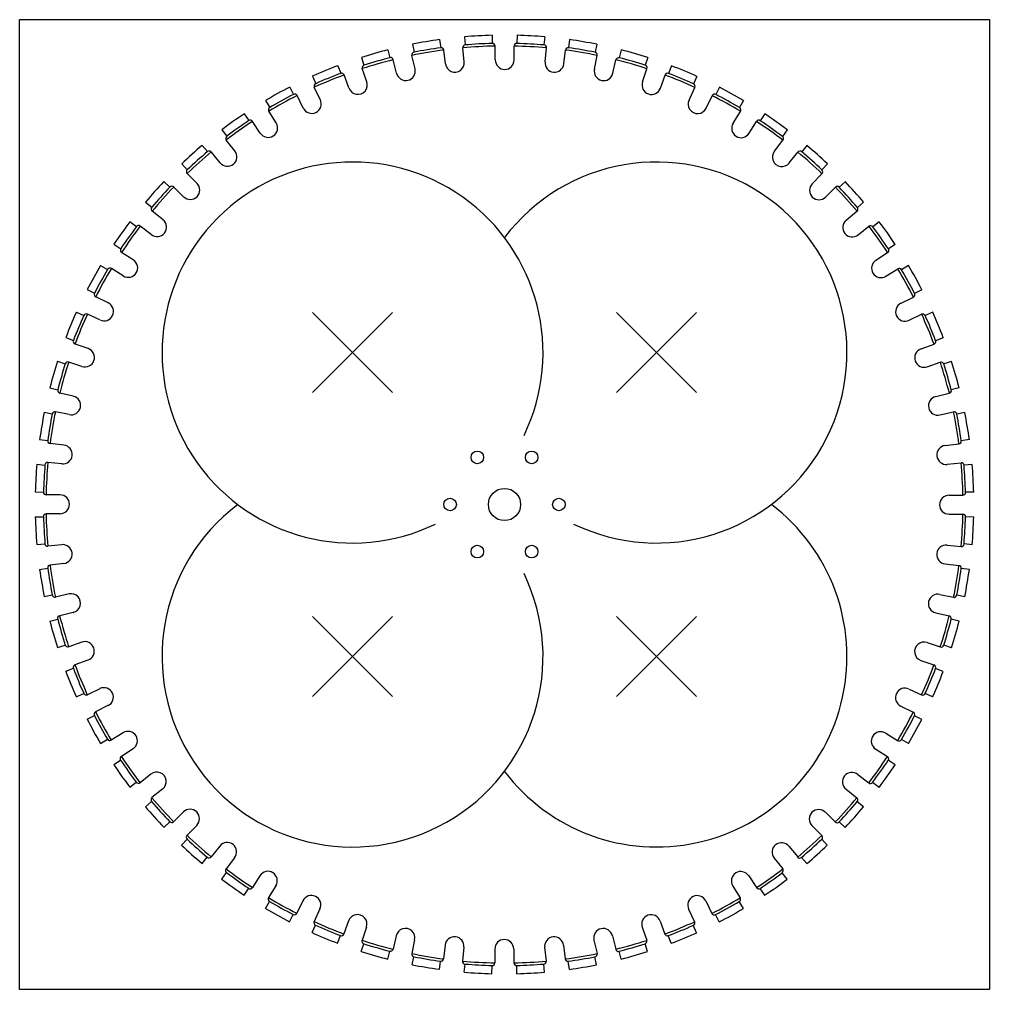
# Model space of a CAD drawing. Header units: millimetres. Extents: x 1484 to 3387, y -459 to 979.
# Drawn here: x 2186.2 to 2477, y 688.4 to 979.2 of the extents above; entities that cross this region are included whole.
import ezdxf

# ---------------------------------------------------------------- set-up
doc = ezdxf.new("R2010")
doc.units = ezdxf.units.MM
doc.layers.add('ff', color=7, linetype='Continuous', plot=False)

msp = doc.modelspace()

# ---------------------------------------------------------------- linework, layer by layer
at = {"color": 122, "lineweight": 30, "true_color": 0x16e0a3}
for points in [[(2327.87, 974.47), (2327.94, 972.02)], [(2335.4, 974.47), (2335.33, 972.02)], [(2304, 971.78), (2304.48, 969.38)], [(2312.15, 973.16), (2312.48, 970.74)], [(2319.62, 974.01), (2319.83, 971.57)], [(2343.65, 974), (2343.44, 971.56)], [(2351.12, 973.16), (2350.78, 970.73)], [(2359.27, 971.77), (2358.79, 969.37)], [(2296.66, 970.11), (2297.27, 967.74)], [(2313.93, 965.91), (2313.4, 970.04)], [(2319.55, 966.54), (2319.09, 970.67)], [(2328.84, 967.06), (2328.77, 971.22)], [(2334.49, 967.06), (2334.49, 971.21)], [(2343.77, 966.53), (2344.17, 970.67)], [(2349.4, 965.89), (2349.86, 970.02)], [(2366.6, 970.09), (2365.99, 967.72)], [(2288.72, 967.83), (2289.47, 965.49)], [(2299.25, 963.1), (2298.26, 967.14)], [(2304.77, 964.36), (2303.84, 968.41)], [(2358.56, 964.33), (2359.42, 968.4)], [(2364.07, 963.07), (2365, 967.12)], [(2374.54, 967.8), (2373.8, 965.48)], [(2281.62, 965.34), (2282.49, 963.06)], [(2290.32, 960.53), (2288.95, 964.46)], [(2373.01, 960.5), (2374.32, 964.44)], [(2381.64, 965.32), (2380.77, 963.03)], [(2273.99, 962.18), (2274.99, 959.95)], [(2284.98, 958.67), (2283.54, 962.57)], [(2378.34, 958.62), (2379.72, 962.55)], [(2389.28, 962.15), (2388.27, 959.92)], [(2267.21, 958.92), (2268.33, 956.75)], [(2276.39, 955.12), (2274.58, 958.86)], [(2386.93, 955.06), (2388.67, 958.83)], [(2396.05, 958.89), (2394.93, 956.71)], [(2259.97, 954.92), (2261.22, 952.82)], [(2271.29, 952.66), (2269.43, 956.38)], [(2392.03, 952.6), (2393.83, 956.35)], [(2403.28, 954.89), (2402.04, 952.78)], [(2263.15, 948.17), (2260.94, 951.69)], [(2400.16, 948.1), (2402.32, 951.66)], [(2253.6, 950.92), (2254.96, 948.89)], [(2258.36, 945.16), (2256.09, 948.65)], [(2404.95, 945.09), (2407.16, 948.61)], [(2409.65, 950.88), (2408.29, 948.85)], [(2246.86, 946.14), (2248.33, 944.19)], [(2416.39, 946.1), (2414.92, 944.15)], [(2250.78, 939.79), (2248.18, 943.04)], [(2412.53, 939.71), (2415.07, 943)], [(2240.98, 941.45), (2242.55, 939.58)], [(2422.27, 941.41), (2420.69, 939.54)], [(2246.35, 936.26), (2243.71, 939.47)], [(2416.95, 936.18), (2419.54, 939.43)], [(2234.82, 935.95), (2236.5, 934.17)], [(2428.43, 935.9), (2426.75, 934.13)], [(2239.42, 930.07), (2236.48, 933.01)], [(2423.88, 929.98), (2426.77, 932.97)], [(2229.5, 930.63), (2231.27, 928.95)], [(2235.41, 926.07), (2232.43, 928.97)], [(2427.87, 925.98), (2430.81, 928.92)], [(2433.75, 930.58), (2431.97, 928.9)], [(2223.99, 924.47), (2225.86, 922.89)], [(2439.26, 924.42), (2437.39, 922.84)], [(2229.22, 919.15), (2225.97, 921.74)], [(2434.07, 919.05), (2437.27, 921.69)], [(2219.3, 918.59), (2221.25, 917.12)], [(2225.69, 914.72), (2222.4, 917.26)], [(2437.59, 914.62), (2440.84, 917.21)], [(2443.95, 918.53), (2441.99, 917.06)], [(2214.51, 911.85), (2216.55, 910.49)], [(2448.72, 911.79), (2446.69, 910.44)], [(2220.3, 907.15), (2216.79, 909.36)], [(2442.97, 907.04), (2446.45, 909.3)], [(2210.51, 905.48), (2212.61, 904.24)], [(2452.73, 905.42), (2450.62, 904.18)], [(2217.29, 902.36), (2213.74, 904.51)], [(2445.97, 902.25), (2449.49, 904.46)], [(2206.51, 898.25), (2208.68, 897.13)], [(2212.79, 894.22), (2209.05, 896.03)], [(2450.47, 894.11), (2454.18, 895.97)], [(2456.72, 898.19), (2454.55, 897.07)], [(2203.24, 891.47), (2205.47, 890.47)], [(2210.33, 889.13), (2206.56, 890.87)], [(2297.99, 891.32), (2274.08, 867.4)], [(2297.99, 867.4), (2274.08, 891.32)], [(2389.12, 891.32), (2365.21, 867.4)], [(2389.12, 867.4), (2365.21, 891.32)], [(2452.92, 889.01), (2456.66, 890.81)], [(2459.98, 891.41), (2457.75, 890.41)], [(2200.08, 883.84), (2202.36, 882.97)], [(2206.77, 880.54), (2202.85, 881.91)], [(2456.47, 880.42), (2460.37, 881.85)], [(2463.14, 883.77), (2460.86, 882.91)], [(2197.59, 876.74), (2199.92, 875.99)], [(2204.9, 875.2), (2200.96, 876.51)], [(2458.34, 875.08), (2462.26, 876.45)], [(2465.63, 876.67), (2463.3, 875.93)], [(2195.3, 868.8), (2197.67, 868.19)], [(2202.32, 866.27), (2198.27, 867.2)], [(2460.91, 866.15), (2464.94, 867.13)], [(2467.91, 868.73), (2465.54, 868.13)], [(2193.63, 861.47), (2196.02, 860.99)], [(2201.06, 860.76), (2197, 861.62)], [(2462.16, 860.63), (2466.21, 861.55)], [(2469.59, 861.4), (2467.19, 860.92)], [(2192.24, 853.32), (2194.66, 852.98)], [(2470.97, 853.25), (2468.55, 852.91)], [(2199.5, 851.59), (2195.37, 852.06)], [(2463.72, 851.46), (2467.84, 851.99)], [(2191.4, 845.84), (2193.83, 845.63)], [(2198.86, 845.97), (2194.73, 846.37)], [(2464.35, 845.84), (2468.48, 846.31)], [(2471.81, 845.77), (2469.37, 845.57)], [(2190.93, 837.59), (2193.38, 837.52)], [(2198.34, 836.69), (2194.18, 836.69)], [(2464.86, 836.56), (2469.02, 836.63)], [(2472.27, 837.52), (2469.83, 837.46)], [(2190.93, 830.07), (2193.37, 830.14)], [(2198.34, 831.03), (2194.18, 830.97)], [(2464.86, 830.9), (2469.02, 830.9)], [(2472.27, 830), (2469.82, 830.07)], [(2191.39, 821.82), (2193.83, 822.02)], [(2198.85, 821.75), (2194.72, 821.29)], [(2464.33, 821.62), (2468.47, 821.22)], [(2471.8, 821.75), (2469.37, 821.96)], [(2192.23, 814.34), (2194.65, 814.68)], [(2199.48, 816.13), (2195.36, 815.6)], [(2463.7, 816), (2467.83, 815.54)], [(2470.96, 814.27), (2468.54, 814.62)], [(2193.61, 806.2), (2196.01, 806.67)], [(2201.04, 806.97), (2196.99, 806.04)], [(2462.14, 806.84), (2466.2, 805.98)], [(2469.57, 806.13), (2467.17, 806.61)], [(2202.29, 801.45), (2198.26, 800.46)], [(2297.99, 800.19), (2274.08, 776.28)], [(2297.99, 776.28), (2274.08, 800.19)], [(2389.12, 800.19), (2365.21, 776.28)], [(2389.12, 776.28), (2365.21, 800.19)], [(2460.87, 801.32), (2464.93, 800.4)], [(2195.29, 798.86), (2197.65, 799.47)], [(2467.9, 798.79), (2465.53, 799.41)], [(2197.57, 790.92), (2199.9, 791.66)], [(2204.86, 792.52), (2200.94, 791.14)], [(2458.3, 792.39), (2462.24, 791.08)], [(2465.61, 790.85), (2463.28, 791.6)], [(2206.73, 787.17), (2202.83, 785.74)], [(2456.43, 787.05), (2460.35, 785.68)], [(2200.06, 783.82), (2202.34, 784.69)], [(2463.12, 783.75), (2460.83, 784.63)], [(2203.21, 776.18), (2205.45, 777.18)], [(2210.28, 778.58), (2206.54, 776.78)], [(2452.87, 778.47), (2456.64, 776.72)], [(2459.96, 776.12), (2457.73, 777.12)], [(2212.73, 773.49), (2209.02, 771.62)], [(2450.41, 773.37), (2454.15, 771.57)], [(2206.48, 769.41), (2208.65, 770.52)], [(2456.69, 769.34), (2454.52, 770.47)], [(2217.23, 765.35), (2213.71, 763.14)], [(2445.91, 765.24), (2449.46, 763.08)], [(2210.47, 762.17), (2212.58, 763.41)], [(2452.69, 762.11), (2450.59, 763.36)], [(2220.23, 760.56), (2216.75, 758.29)], [(2442.89, 760.45), (2446.41, 758.24)], [(2214.47, 755.8), (2216.51, 757.16)], [(2448.69, 755.74), (2446.65, 757.1)], [(2219.25, 749.06), (2221.21, 750.53)], [(2225.61, 752.97), (2222.36, 750.38)], [(2437.51, 752.87), (2440.8, 750.33)], [(2443.9, 749), (2441.95, 750.48)], [(2229.13, 748.55), (2225.92, 745.91)], [(2433.98, 748.45), (2437.23, 745.86)], [(2223.94, 743.18), (2225.81, 744.75)], [(2439.21, 743.12), (2437.34, 744.7)], [(2235.32, 741.61), (2232.39, 738.68)], [(2427.79, 741.52), (2430.77, 738.63)], [(2229.45, 737.01), (2231.23, 738.69)], [(2239.32, 737.61), (2236.43, 734.63)], [(2423.78, 737.52), (2426.72, 734.58)], [(2433.7, 736.96), (2431.93, 738.65)], [(2234.77, 731.69), (2236.45, 733.47)], [(2428.38, 731.64), (2426.7, 733.42)], [(2246.25, 731.41), (2243.66, 728.17)], [(2416.85, 731.33), (2419.49, 728.12)], [(2240.93, 726.18), (2242.51, 728.05)], [(2250.67, 727.88), (2248.13, 724.59)], [(2412.42, 727.81), (2415.01, 724.56)], [(2422.22, 726.14), (2420.64, 728.01)], [(2246.81, 721.49), (2248.28, 723.44)], [(2258.25, 722.5), (2256.04, 718.98)], [(2404.84, 722.43), (2407.11, 718.95)], [(2416.34, 721.45), (2414.87, 723.41)], [(2253.54, 716.71), (2254.91, 718.74)], [(2263.04, 719.49), (2260.88, 715.94)], [(2400.05, 719.42), (2402.26, 715.9)], [(2409.6, 716.67), (2408.24, 718.71)], [(2259.91, 712.71), (2261.16, 714.81)], [(2271.17, 714.99), (2269.37, 711.25)], [(2391.91, 714.93), (2393.77, 711.21)], [(2403.23, 712.67), (2401.98, 714.78)], [(2267.15, 708.71), (2268.27, 710.88)], [(2276.27, 712.53), (2274.52, 708.76)], [(2386.81, 712.48), (2388.61, 708.73)], [(2395.99, 708.68), (2394.87, 710.85)], [(2273.92, 705.44), (2274.92, 707.67)], [(2284.86, 708.97), (2283.48, 705.05)], [(2290.19, 707.1), (2288.88, 703.15)], [(2372.88, 707.06), (2374.25, 703.14)], [(2378.22, 708.92), (2379.66, 705.02)], [(2389.21, 705.41), (2388.21, 707.65)], [(2281.56, 702.28), (2282.43, 704.56)], [(2299.13, 704.52), (2298.2, 700.47)], [(2363.95, 704.49), (2364.94, 700.45)], [(2381.58, 702.25), (2380.71, 704.54)], [(2288.66, 699.79), (2289.4, 702.12)], [(2304.64, 703.26), (2303.78, 699.19)], [(2313.8, 701.7), (2313.34, 697.57)], [(2319.43, 701.06), (2319.02, 696.92)], [(2343.64, 701.05), (2344.11, 696.92)], [(2349.27, 701.68), (2349.8, 697.56)], [(2358.43, 703.23), (2359.36, 699.18)], [(2374.48, 699.77), (2373.73, 702.1)], [(2296.6, 697.5), (2297.21, 699.87)], [(2303.93, 695.83), (2304.41, 698.22)], [(2328.71, 700.54), (2328.71, 696.38)], [(2334.36, 700.53), (2334.43, 696.38)], [(2359.2, 695.81), (2358.72, 698.21)], [(2366.53, 697.48), (2365.93, 699.85)], [(2312.08, 694.44), (2312.42, 696.86)], [(2319.55, 693.59), (2319.76, 696.03)], [(2327.8, 693.13), (2327.87, 695.57)], [(2335.33, 693.13), (2335.26, 695.57)], [(2343.58, 693.59), (2343.37, 696.03)], [(2351.05, 694.43), (2350.71, 696.85)]]:
    msp.add_lwpolyline(points, dxfattribs=at)
for centre, radius in [((2323.45, 847.92), 1.89), ((2339.75, 847.92), 1.89), ((2331.6, 833.8), 4.83), ((2315.29, 833.8), 1.89), ((2347.9, 833.8), 1.89), ((2323.45, 819.68), 1.89), ((2339.75, 819.68), 1.89)]:
    msp.add_circle(centre, radius, dxfattribs=at)
for centre, radius, start, end in [((2331.98, 826.59), 147.93, 91.5913, 94.7922), ((2331.17, 826.59), 147.93, 85.1628, 88.3636), ((2332.79, 826.68), 147.93, 98.0199, 101.2207), ((2319.89, 970.76), 0.807, 94.5702, 186.4286), ((2331.6, 834.38), 137.69, 91.5239, 94.9047), ((2327.96, 971.22), 0.807, 360, 91.8584), ((2335.3, 971.21), 0.807, 88.1416, 180), ((2331.66, 834.37), 137.69, 85.0953, 88.4761), ((2343.37, 970.76), 0.807, 353.5714, 85.4298), ((2330.37, 826.69), 147.93, 78.7342, 81.935), ((2333.57, 826.86), 147.93, 104.4485, 107.6493), ((2304.63, 968.59), 0.807, 100.9987, 192.8571), ((2331.53, 834.37), 136.88, 97.6128, 101.6729), ((2331.53, 834.37), 137.69, 97.9525, 101.3332), ((2312.6, 969.95), 0.807, 6.4286, 98.287), ((2331.6, 834.38), 136.88, 91.1842, 95.2444), ((2331.66, 834.37), 136.88, 84.7556, 88.8158), ((2350.66, 969.93), 0.807, 81.713, 173.5714), ((2331.73, 834.36), 136.88, 78.3271, 82.3872), ((2331.73, 834.36), 137.69, 78.6668, 82.0475), ((2358.63, 968.58), 0.807, 347.1429, 79.0013), ((2329.58, 826.87), 147.93, 72.3056, 75.5064), ((2331.47, 834.36), 136.88, 104.0414, 108.1015), ((2331.47, 834.36), 137.69, 104.381, 107.7618), ((2297.48, 966.96), 0.807, 12.8571, 104.7155), ((2316.74, 966.23), 2.83, 186.4286, 6.4286), ((2331.66, 967.06), 2.83, 180, 0), ((2346.58, 966.21), 2.83, 173.5714, 353.5714), ((2365.79, 966.94), 0.807, 75.2845, 167.1429), ((2331.79, 834.35), 136.88, 71.8985, 75.9586), ((2331.79, 834.35), 137.69, 72.2382, 75.619), ((2334.34, 827.12), 147.93, 110.8771, 114.0779), ((2331.41, 834.35), 137.69, 110.8096, 114.1904), ((2282.78, 962.3), 0.807, 19.2857, 111.1441), ((2289.71, 964.72), 0.807, 107.4273, 199.2857), ((2302.01, 963.73), 2.83, 192.8571, 12.8571), ((2361.32, 963.7), 2.83, 167.1429, 347.1429), ((2373.55, 964.71), 0.807, 340.7143, 72.5727), ((2380.48, 962.28), 0.807, 68.8559, 160.7143), ((2331.85, 834.32), 137.69, 65.8096, 69.1904), ((2328.82, 827.14), 147.93, 65.8771, 69.0779), ((2275.31, 959.21), 0.807, 113.8559, 205.7143), ((2331.41, 834.35), 136.88, 110.4699, 114.5301), ((2287.65, 959.6), 2.83, 199.2857, 19.2857), ((2375.67, 959.56), 2.83, 160.7143, 340.7143), ((2331.85, 834.32), 136.88, 65.4699, 69.5301), ((2387.95, 959.18), 0.807, 334.2857, 66.1441), ((2335.07, 827.47), 147.93, 117.3056, 120.5064), ((2328.09, 827.49), 147.93, 59.4485, 62.6493), ((2331.35, 834.32), 136.88, 116.8985, 120.9586), ((2331.35, 834.32), 137.69, 117.2382, 120.619), ((2268.7, 956.03), 0.807, 25.7143, 117.5727), ((2273.84, 953.89), 2.83, 205.7143, 25.7143), ((2389.48, 953.83), 2.83, 154.2857, 334.2857), ((2394.56, 956), 0.807, 62.4273, 154.2857), ((2331.91, 834.29), 136.88, 59.0414, 63.1015), ((2331.91, 834.29), 137.69, 59.381, 62.7618), ((2261.62, 952.12), 0.807, 120.2845, 212.1429), ((2401.63, 952.09), 0.807, 327.8571, 59.7155), ((2335.76, 827.9), 147.93, 123.7342, 126.935), ((2331.29, 834.29), 136.88, 123.3271, 127.3872), ((2331.29, 834.29), 137.69, 123.6668, 127.0475), ((2255.41, 948.22), 0.807, 32.1429, 124.0013), ((2407.84, 948.18), 0.807, 55.9987, 147.8571), ((2331.96, 834.25), 136.88, 52.6128, 56.6729), ((2331.96, 834.25), 137.69, 52.9525, 56.3332), ((2327.41, 827.93), 147.93, 53.0199, 56.2207), ((2260.76, 946.67), 2.83, 212.1429, 32.1429), ((2402.55, 946.6), 2.83, 147.8571, 327.8571), ((2248.82, 943.54), 0.807, 126.713, 218.5714), ((2414.44, 943.5), 0.807, 321.4286, 53.287), ((2336.39, 828.4), 147.93, 130.1628, 133.3636), ((2331.24, 834.25), 136.88, 129.7556, 133.8158), ((2331.24, 834.25), 137.69, 130.0953, 133.4761), ((2243.08, 938.97), 0.807, 38.5714, 130.4298), ((2248.56, 938.02), 2.83, 218.5714, 38.5714), ((2414.74, 937.94), 2.83, 141.4286, 321.4286), ((2420.17, 938.93), 0.807, 49.5702, 141.4286), ((2332.01, 834.21), 137.69, 46.5239, 49.9047), ((2326.77, 828.43), 147.93, 46.5913, 49.7922), ((2332.01, 834.21), 136.88, 46.1842, 50.2444), ((2286.04, 879.36), 57.11, 334.2043, 295.7957), ((2237.05, 933.58), 0.807, 133.1416, 225), ((2377.16, 879.36), 57.11, 244.2043, 142.917), ((2426.2, 933.54), 0.807, 315, 46.8584), ((2336.96, 828.97), 147.93, 136.5913, 139.7922), ((2331.19, 834.21), 137.69, 136.5239, 139.9047), ((2331.19, 834.21), 136.88, 136.1842, 140.2444), ((2231.86, 928.4), 0.807, 45, 136.8584), ((2237.42, 928.07), 2.83, 225, 45), ((2425.87, 927.98), 2.83, 135, 315), ((2431.38, 928.35), 0.807, 43.1416, 135), ((2332.05, 834.16), 136.88, 39.7556, 43.8158), ((2332.05, 834.16), 137.69, 40.0953, 43.4761), ((2326.2, 829.01), 147.93, 40.1628, 43.3636), ((2226.47, 922.37), 0.807, 139.5702, 231.4286), ((2436.77, 922.32), 0.807, 308.5714, 40.4298), ((2227.45, 916.93), 2.83, 231.4286, 51.4286), ((2337.47, 829.6), 147.93, 143.0199, 146.2207), ((2331.15, 834.16), 137.69, 142.9525, 146.3332), ((2331.15, 834.16), 136.88, 142.6128, 146.6729), ((2221.89, 916.63), 0.807, 51.4286, 143.287), ((2435.83, 916.83), 2.83, 128.5714, 308.5714), ((2441.34, 916.58), 0.807, 36.713, 128.5714), ((2332.09, 834.11), 136.88, 33.3271, 37.3872), ((2332.09, 834.11), 137.69, 33.6668, 37.0475), ((2325.7, 829.64), 147.93, 33.7342, 36.935), ((2217.22, 910.04), 0.807, 145.9987, 237.8571), ((2446.02, 909.99), 0.807, 302.1429, 34.0013), ((2337.9, 830.29), 147.93, 149.4485, 152.6493), ((2213.31, 903.83), 0.807, 57.8571, 149.7155), ((2218.8, 904.75), 2.83, 237.8571, 57.8571), ((2444.47, 904.64), 2.83, 122.1429, 302.1429), ((2449.92, 903.77), 0.807, 30.2845, 122.1429), ((2325.27, 830.33), 147.93, 27.3056, 30.5064), ((2331.11, 834.11), 137.69, 149.381, 152.7618), ((2331.11, 834.11), 136.88, 149.0414, 153.1015), ((2332.12, 834.05), 136.88, 26.8985, 30.9586), ((2332.12, 834.05), 137.69, 27.2382, 30.619), ((2209.4, 896.75), 0.807, 152.4273, 244.2857), ((2453.83, 896.7), 0.807, 295.7143, 27.5727), ((2211.56, 891.67), 2.83, 244.2857, 64.2857), ((2451.69, 891.56), 2.83, 115.7143, 295.7143), ((2338.26, 831.01), 147.93, 155.8771, 159.0779), ((2331.08, 834.05), 137.69, 155.8096, 159.1904), ((2331.08, 834.05), 136.88, 155.4699, 159.5301), ((2206.21, 890.15), 0.807, 64.2857, 156.1441), ((2457.01, 890.09), 0.807, 23.8559, 115.7143), ((2332.15, 833.99), 136.88, 20.4699, 24.5301), ((2332.15, 833.99), 137.69, 20.8096, 24.1904), ((2324.93, 831.06), 147.93, 20.8771, 24.0779), ((2203.12, 882.68), 0.807, 158.8559, 250.7143), ((2460.11, 882.62), 0.807, 289.2857, 21.1441), ((2205.84, 877.87), 2.83, 250.7143, 70.7143), ((2457.4, 877.75), 2.83, 109.2857, 289.2857), ((2338.53, 831.78), 147.93, 162.3056, 165.5064), ((2331.05, 833.99), 137.69, 162.2382, 165.619), ((2331.05, 833.99), 136.88, 161.8985, 165.9586), ((2200.69, 875.75), 0.807, 70.7143, 162.5727), ((2462.53, 875.69), 0.807, 17.4273, 109.2857), ((2332.17, 833.93), 136.88, 14.0414, 18.1015), ((2332.17, 833.93), 137.69, 14.381, 17.7618), ((2324.66, 831.82), 147.93, 14.4485, 17.6493), ((2198.45, 867.98), 0.807, 165.2845, 257.1429), ((2464.76, 867.92), 0.807, 282.8571, 14.7155), ((2201.7, 863.51), 2.83, 257.1429, 77.1429), ((2461.53, 863.39), 2.83, 102.8571, 282.8571), ((2338.71, 832.57), 147.93, 168.7342, 171.935), ((2331.03, 833.93), 137.69, 168.6668, 172.0475), ((2331.03, 833.93), 136.88, 168.3271, 172.3872), ((2196.82, 860.83), 0.807, 77.1429, 169.0013), ((2466.39, 860.77), 0.807, 10.9987, 102.8571), ((2332.18, 833.86), 136.88, 7.6128, 11.6729), ((2324.48, 832.61), 147.93, 8.0199, 11.2207), ((2332.18, 833.86), 137.69, 7.9525, 11.3332), ((2195.46, 852.86), 0.807, 171.713, 263.5714), ((2467.75, 852.8), 0.807, 276.4286, 8.287), ((2199.18, 848.78), 2.83, 263.5714, 83.5714), ((2464.03, 848.65), 2.83, 96.4286, 276.4286), ((2338.8, 833.37), 147.93, 175.1628, 178.3636), ((2331.02, 833.86), 137.69, 175.0953, 178.4761), ((2194.64, 845.57), 0.807, 83.5714, 175.4298), ((2331.02, 833.86), 136.88, 174.7556, 178.8158), ((2468.57, 845.51), 0.807, 4.5702, 96.4286), ((2332.18, 833.8), 136.88, 1.1842, 5.2444), ((2332.18, 833.8), 137.69, 1.5239, 4.9047), ((2324.39, 833.42), 147.93, 1.5913, 4.7922), ((2194.18, 837.5), 0.807, 178.1416, 270), ((2198.34, 833.86), 2.83, 270, 90), ((2464.86, 833.73), 2.83, 90, 270), ((2469.02, 837.43), 0.807, 270, 1.8584), ((2286.04, 788.23), 57.11, 127.083, 25.7957), ((2377.16, 788.23), 57.11, 217.083, 52.917), ((2338.8, 834.18), 147.93, 181.5913, 184.7922), ((2194.18, 830.16), 0.807, 90, 181.8584), ((2331.02, 833.8), 137.69, 181.5239, 184.9047), ((2331.02, 833.8), 136.88, 181.1842, 185.2444), ((2332.18, 833.73), 136.88, 354.7556, 358.8158), ((2469.02, 830.1), 0.807, 358.1416, 90), ((2332.18, 833.73), 137.69, 355.0953, 358.4761), ((2324.4, 834.22), 147.93, 355.1628, 358.3636), ((2194.63, 822.09), 0.807, 184.5702, 276.4286), ((2199.17, 818.94), 2.83, 276.4286, 96.4286), ((2464.01, 818.81), 2.83, 83.5714, 263.5714), ((2468.56, 822.02), 0.807, 263.5714, 355.4298), ((2195.45, 814.8), 0.807, 96.4286, 188.287), ((2331.02, 833.73), 137.69, 187.9525, 191.3332), ((2331.02, 833.73), 136.88, 187.6128, 191.6729), ((2332.17, 833.67), 136.88, 348.3271, 352.3872), ((2332.17, 833.67), 137.69, 348.6668, 352.0475), ((2467.74, 814.73), 0.807, 351.713, 83.5714), ((2338.72, 834.98), 147.93, 188.0199, 191.2207), ((2324.49, 835.03), 147.93, 348.7342, 351.935), ((2196.81, 806.83), 0.807, 190.9987, 282.8571), ((2201.67, 804.21), 2.83, 282.8571, 102.8571), ((2461.5, 804.08), 2.83, 77.1429, 257.1429), ((2466.38, 806.76), 0.807, 257.1429, 349.0013), ((2198.43, 799.67), 0.807, 102.8571, 194.7155), ((2331.03, 833.67), 136.88, 194.0414, 198.1015), ((2332.15, 833.61), 136.88, 341.8985, 345.9586), ((2464.75, 799.61), 0.807, 345.2845, 77.1429), ((2338.54, 835.77), 147.93, 194.4485, 197.6493), ((2331.03, 833.67), 137.69, 194.381, 197.7618), ((2332.15, 833.61), 137.69, 342.2382, 345.619), ((2324.67, 835.82), 147.93, 342.3056, 345.5064), ((2200.67, 791.9), 0.807, 197.4273, 289.2857), ((2205.8, 789.85), 2.83, 289.2857, 109.2857), ((2457.36, 789.72), 2.83, 70.7143, 250.7143), ((2462.51, 791.84), 0.807, 250.7143, 342.5727), ((2203.09, 784.98), 0.807, 109.2857, 201.1441), ((2331.05, 833.61), 136.88, 200.4699, 204.5301), ((2332.12, 833.54), 136.88, 335.4699, 339.5301), ((2460.08, 784.92), 0.807, 338.8559, 70.7143), ((2338.27, 836.54), 147.93, 200.8771, 204.0779), ((2331.05, 833.61), 137.69, 200.8096, 204.1904), ((2332.12, 833.54), 137.69, 335.8096, 339.1904), ((2324.94, 836.58), 147.93, 335.8771, 339.0779), ((2206.19, 777.51), 0.807, 203.8559, 295.7143), ((2211.51, 776.04), 2.83, 295.7143, 115.7143), ((2451.63, 775.92), 2.83, 64.2857, 244.2857), ((2456.99, 777.45), 0.807, 244.2857, 336.1441), ((2209.37, 770.9), 0.807, 115.7143, 207.5727), ((2331.08, 833.54), 136.88, 206.8985, 210.9586), ((2332.09, 833.49), 136.88, 329.0414, 333.1015), ((2453.8, 770.84), 0.807, 332.4273, 64.2857), ((2337.93, 837.27), 147.93, 207.3056, 210.5064), ((2331.08, 833.54), 137.69, 207.2382, 210.619), ((2332.09, 833.49), 137.69, 329.381, 332.7618), ((2325.3, 837.31), 147.93, 329.4485, 332.6493), ((2218.73, 762.95), 2.83, 302.1429, 122.1429), ((2444.4, 762.84), 2.83, 57.8571, 237.8571), ((2213.28, 763.82), 0.807, 210.2845, 302.1429), ((2449.89, 763.76), 0.807, 237.8571, 329.7155), ((2217.18, 757.61), 0.807, 122.1429, 214.0013), ((2331.11, 833.49), 137.69, 213.6668, 217.0475), ((2331.11, 833.49), 136.88, 213.3271, 217.3872), ((2332.05, 833.43), 136.88, 322.6128, 326.6729), ((2332.05, 833.43), 137.69, 322.9525, 326.3332), ((2445.98, 757.55), 0.807, 325.9987, 57.8571), ((2337.5, 837.95), 147.93, 213.7342, 216.935), ((2227.37, 750.76), 2.83, 308.5714, 128.5714), ((2435.75, 750.66), 2.83, 51.4286, 231.4286), ((2325.73, 837.99), 147.93, 323.0199, 326.2207), ((2221.86, 751.01), 0.807, 216.713, 308.5714), ((2441.31, 750.96), 0.807, 231.4286, 323.287), ((2226.43, 745.27), 0.807, 128.5714, 220.4298), ((2331.15, 833.43), 137.69, 220.0953, 223.4761), ((2331.15, 833.43), 136.88, 219.7556, 223.8158), ((2332.01, 833.39), 136.88, 316.1842, 320.2444), ((2332.01, 833.39), 137.69, 316.5239, 319.9047), ((2436.73, 745.23), 0.807, 319.5702, 51.4286), ((2336.99, 838.59), 147.93, 220.1628, 223.3636), ((2237.32, 739.61), 2.83, 315, 135), ((2425.78, 739.52), 2.83, 45, 225), ((2326.24, 838.62), 147.93, 316.5913, 319.7922), ((2231.82, 739.25), 0.807, 223.1416, 315), ((2431.34, 739.2), 0.807, 225, 316.8584), ((2237, 734.06), 0.807, 135, 226.8584), ((2331.19, 833.39), 136.88, 226.1842, 230.2444), ((2331.19, 833.39), 137.69, 226.5239, 229.9047), ((2331.96, 833.34), 136.88, 309.7556, 313.8158), ((2331.96, 833.34), 137.69, 310.0953, 313.4761), ((2426.15, 734.01), 0.807, 313.1416, 45), ((2336.42, 839.16), 147.93, 226.5913, 229.7922), ((2248.46, 729.65), 2.83, 321.4286, 141.4286), ((2414.63, 729.57), 2.83, 38.5714, 218.5714), ((2326.81, 839.19), 147.93, 310.1628, 313.3636), ((2243.03, 728.67), 0.807, 229.5702, 321.4286), ((2420.12, 728.62), 0.807, 218.5714, 310.4298), ((2248.76, 724.09), 0.807, 141.4286, 233.287), ((2331.24, 833.34), 136.88, 232.6128, 236.6729), ((2331.91, 833.31), 136.88, 303.3271, 307.3872), ((2414.38, 724.05), 0.807, 306.713, 38.5714), ((2335.79, 839.67), 147.93, 233.0199, 236.2207), ((2331.24, 833.34), 137.69, 232.9525, 236.3332), ((2260.65, 721), 2.83, 327.8571, 147.8571), ((2402.44, 720.93), 2.83, 32.1429, 212.1429), ((2331.91, 833.31), 137.69, 303.6668, 307.0475), ((2327.44, 839.69), 147.93, 303.7342, 306.935), ((2255.36, 719.41), 0.807, 235.9987, 327.8571), ((2407.79, 719.37), 0.807, 212.1429, 304.0013), ((2261.57, 715.51), 0.807, 147.8571, 239.7155), ((2331.29, 833.31), 136.88, 239.0414, 243.1015), ((2273.72, 713.76), 2.83, 334.2857, 154.2857), ((2389.36, 713.71), 2.83, 25.7143, 205.7143), ((2331.85, 833.27), 136.88, 296.8985, 300.9586), ((2401.58, 715.47), 0.807, 300.2845, 32.1429), ((2335.11, 840.1), 147.93, 239.4485, 242.6493), ((2331.29, 833.31), 137.69, 239.381, 242.7618), ((2331.85, 833.27), 137.69, 297.2382, 300.619), ((2328.13, 840.12), 147.93, 297.3056, 300.5064), ((2268.64, 711.6), 0.807, 242.4273, 334.2857), ((2287.53, 708.04), 2.83, 340.7143, 160.7143), ((2375.55, 707.99), 2.83, 19.2857, 199.2857), ((2394.5, 711.56), 0.807, 205.7143, 297.5727), ((2275.25, 708.41), 0.807, 154.2857, 246.1441), ((2331.35, 833.27), 136.88, 245.4699, 249.5301), ((2331.35, 833.27), 137.69, 245.8096, 249.1904), ((2331.79, 833.25), 136.88, 290.4699, 294.5301), ((2331.79, 833.25), 137.69, 290.8096, 294.1904), ((2387.89, 708.38), 0.807, 293.8559, 25.7143), ((2334.38, 840.45), 147.93, 245.8771, 249.0779), ((2282.72, 705.31), 0.807, 248.8559, 340.7143), ((2301.88, 703.89), 2.83, 347.1429, 167.1429), ((2316.61, 701.38), 2.83, 353.5714, 173.5714), ((2346.46, 701.37), 2.83, 6.4286, 186.4286), ((2361.19, 703.86), 2.83, 12.8571, 192.8571), ((2380.42, 705.29), 0.807, 199.2857, 291.1441), ((2328.86, 840.47), 147.93, 290.8771, 294.0779), ((2289.64, 702.89), 0.807, 160.7143, 252.5727), ((2331.41, 833.25), 136.88, 251.8985, 255.9586), ((2331.41, 833.25), 137.69, 252.2382, 255.619), ((2331.53, 700.54), 2.83, 0, 180), ((2331.73, 833.23), 136.88, 284.0414, 288.1015), ((2331.73, 833.23), 137.69, 284.381, 287.7618), ((2373.49, 702.87), 0.807, 287.4273, 19.2857), ((2333.62, 840.72), 147.93, 252.3056, 255.5064), ((2297.41, 700.65), 0.807, 255.2845, 347.1429), ((2304.57, 699.01), 0.807, 167.1429, 259.0013), ((2331.47, 833.23), 136.88, 258.3271, 262.3872), ((2331.47, 833.23), 137.69, 258.6668, 262.0475), ((2331.66, 833.22), 136.88, 277.6128, 281.6729), ((2331.66, 833.22), 137.69, 277.9525, 281.3332), ((2358.57, 699), 0.807, 280.9987, 12.8571), ((2365.72, 700.63), 0.807, 192.8571, 284.7155), ((2329.62, 840.74), 147.93, 284.4485, 287.6493), ((2332.83, 840.91), 147.93, 258.7342, 261.935), ((2312.54, 697.66), 0.807, 261.713, 353.5714), ((2319.83, 696.83), 0.807, 173.5714, 265.4298), ((2331.53, 833.22), 136.88, 264.7556, 268.8158), ((2331.53, 833.22), 137.69, 265.0953, 268.4761), ((2327.9, 696.38), 0.807, 268.1416, 0), ((2331.6, 833.22), 136.88, 271.1842, 275.2444), ((2335.24, 696.38), 0.807, 180, 271.8584), ((2331.6, 833.22), 137.69, 271.5239, 274.9047), ((2343.31, 696.83), 0.807, 274.5702, 6.4286), ((2350.6, 697.65), 0.807, 186.4286, 278.287), ((2330.41, 840.91), 147.93, 278.0199, 281.2207), ((2332.03, 841), 147.93, 265.1628, 268.3636), ((2331.22, 841), 147.93, 271.5913, 274.7922)]:
    msp.add_arc(centre, radius, start, end, dxfattribs=at)
at = {"layer": 'ff'}
msp.add_lwpolyline([(2186.17, 979.23), (2477.03, 979.23), (2477.03, 688.37), (2186.17, 688.37)], close=True, dxfattribs=at)

doc.saveas('drawing.dxf')
